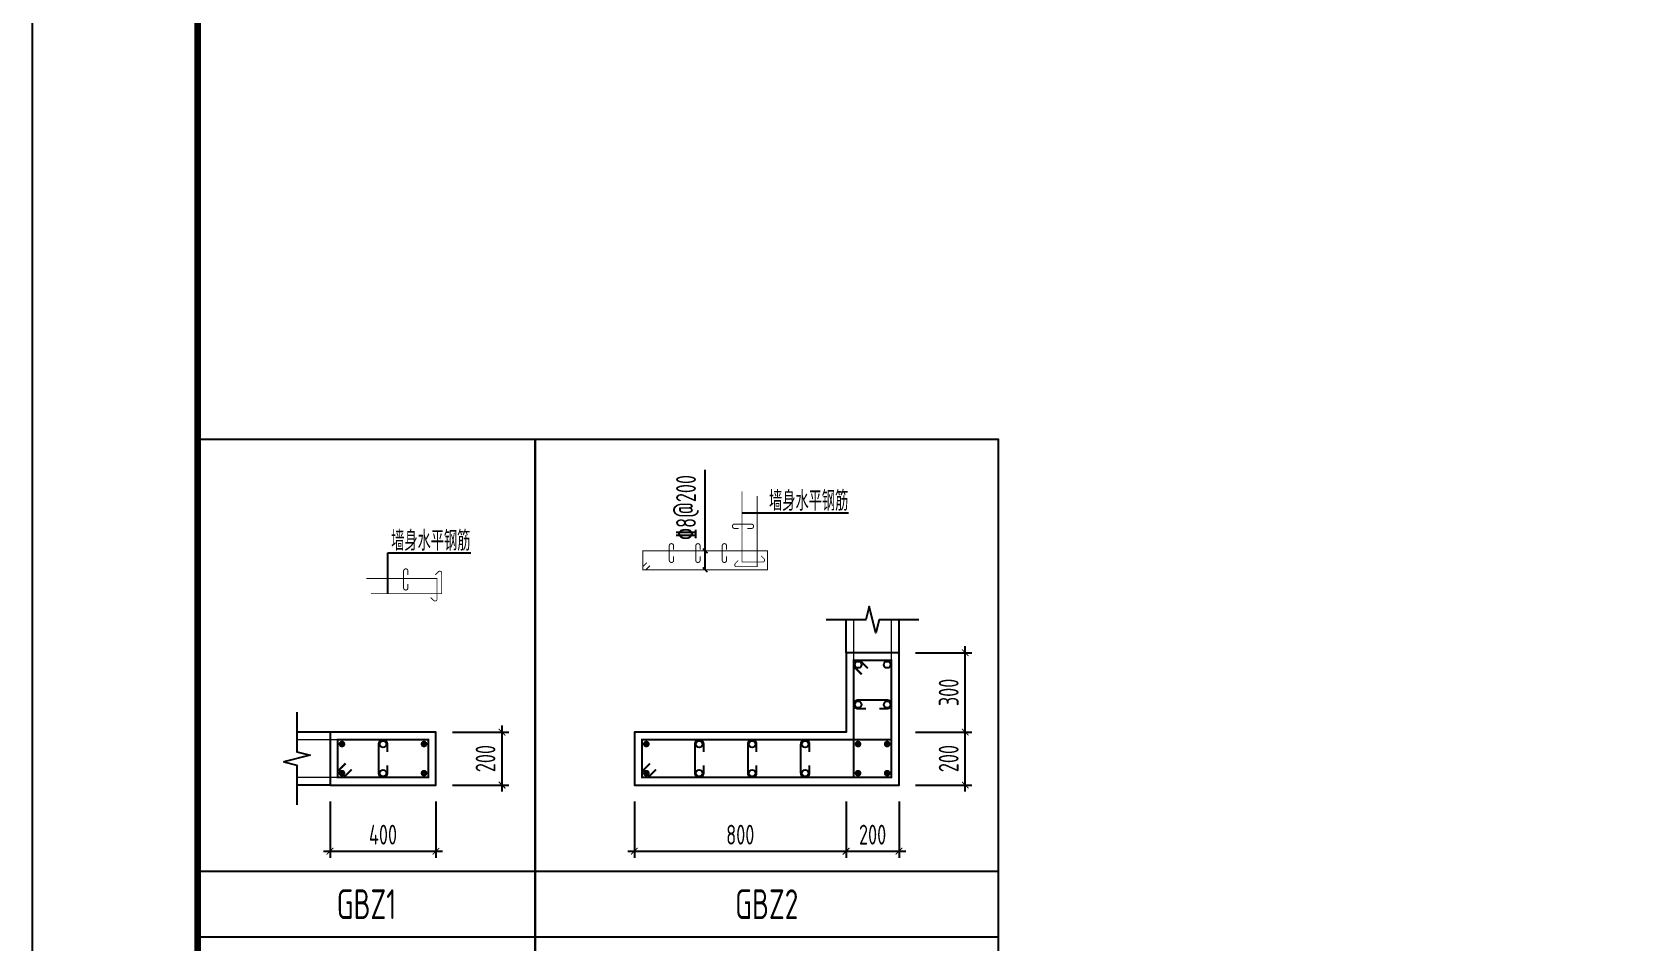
# Model space of a CAD drawing. Extents: x -668857 to 185752, y -270966 to 286822.
# Drawn here: x -332091 to -307677, y -94921 to -81175 of the extents above; entities that cross this region are included whole.
import ezdxf
from ezdxf.enums import TextEntityAlignment as Align

# ---------------------------------------------------------------- set-up
doc = ezdxf.new("R2010")
doc.units = 0
doc.header["$LTSCALE"] = 1000
doc.layers.get('0').update_dxf_attribs({"linetype": 'CONTINUOUS'})
doc.layers.get('DEFPOINTS').update_dxf_attribs({"linetype": 'CONTINUOUS'})
for name, color, linetype in [('-TK', 7, 'CONTINUOUS'), ('COLU_DE_DIM', 3, 'CONTINUOUS'), ('COLU_DE_TH', 7, 'CONTINUOUS'), ('LABEL', 1, 'CONTINUOUS'), ('LINK', 6, 'CONTINUOUS'), ('LINK-INDEX', 6, 'CONTINUOUS'), ('link-墙筋', 6, 'CONTINUOUS'), ('REIN', 6, 'CONTINUOUS'), ('TAB', 7, 'CONTINUOUS'), ('TAB_TEXT', 7, 'CONTINUOUS'), ('TEXT25', 2, 'CONTINUOUS'), ('THIN', 7, 'CONTINUOUS'), ('z-计算配筋', 7, 'CONTINUOUS')]:
    doc.layers.add(name, color=color, linetype=linetype)
doc.styles.add('TSSD_DIMENSION', font='Tssdeng.shx', dxfattribs={"width": 0.7, "bigfont": 'tssdchn.shx'})
doc.styles.add('TSSD_REIN', font='tssdeng.shx', dxfattribs={"width": 0.7, "height": 300, "bigfont": 'tssdchn.shx'})
doc.dimstyles.new('TSSD_25_100', dxfattribs={"dimtxt": 300, "dimasz": 100, "dimexe": 100, "dimexo": 250, "dimgap": 100, "dimtad": 1, "dimdec": 0, "dimlfac": 0.25, "dimzin": 0, "dimdsep": 46, "dimtxsty": 'TSSD_DIMENSION', "dimblk": 'ARCHTICK', "dimcen": 0, "dimdle": 100, "dimclrt": 7, "dimadec": 0, "dimazin": 0, "dimtfac": 1, "dimtdec": 0, "dimtix": 1, "dimtmove": 2, "dimatfit": 3, "dimldrblk": 'ARCHTICK', "dimfxl": 1, "dimtolj": 1, "dimtzin": 0, "dimarcsym": 0})

# ---------------------------------------------------------------- blocks, each defined once
blk = doc.blocks.new('_ArchTick')
at = {"color": 0, "linetype": 'ByBlock', "const_width": 0.15}
blk.add_lwpolyline([(-0.5, -0.5), (0.5, 0.5)], dxfattribs=at)
blk = doc.blocks.new('*D3682')
at = {"layer": 'COLU_DE_DIM', "color": 0, "lineweight": -2, "transparency": 16777216}
for p, q in [((-327591, -92803), (-327591, -93653)), ((-325991, -92803), (-325991, -93653)), ((-327691, -93553), (-325891, -93553))]:
    blk.add_line(p, q, dxfattribs=at)
at = {"layer": 'DEFPOINTS', "color": 0, "transparency": 16777216}
for p in [(-327591, -92553), (-325991, -92553), (-325991, -93553)]:
    blk.add_point(p, dxfattribs=at)
at = {"layer": 'COLU_DE_DIM', "color": 0, "lineweight": -2, "transparency": 16777216, "xscale": 100, "yscale": 100, "zscale": 100, "rotation": 180}
blk.add_blockref('_ArchTick', (-327591, -93553), dxfattribs=at)
at = {"layer": 'COLU_DE_DIM', "color": 0, "lineweight": -2, "transparency": 16777216, "xscale": 100, "yscale": 100, "zscale": 100}
blk.add_blockref('_ArchTick', (-325991, -93553), dxfattribs=at)
at = {"layer": 'COLU_DE_DIM', "color": 7, "transparency": 16777216, "insert": (-326791, -93303), "char_height": 300, "attachment_point": 5, "style": 'TSSD_DIMENSION'}
blk.add_mtext('\\A1;400', dxfattribs=at)
blk = doc.blocks.new('*D3683')
at = {"layer": 'COLU_DE_DIM', "color": 0, "lineweight": -2, "transparency": 16777216}
for p, q in [((-325741, -91753), (-324891, -91753)), ((-324991, -92653), (-324991, -91653)), ((-325741, -92553), (-324891, -92553))]:
    blk.add_line(p, q, dxfattribs=at)
at = {"layer": 'DEFPOINTS', "color": 0, "transparency": 16777216}
for p in [(-325991, -91753), (-324991, -91753), (-325991, -92553)]:
    blk.add_point(p, dxfattribs=at)
at = {"layer": 'COLU_DE_DIM', "color": 0, "lineweight": -2, "transparency": 16777216, "xscale": 100, "yscale": 100, "zscale": 100}
for p, rotation in [((-324991, -91753), 90), ((-324991, -92553), 270)]:
    blk.add_blockref('_ArchTick', p, dxfattribs=dict(at, rotation=rotation))
at = {"layer": 'COLU_DE_DIM', "color": 7, "transparency": 16777216, "insert": (-325241, -92153), "char_height": 300, "attachment_point": 5, "rotation": 90, "style": 'TSSD_DIMENSION'}
blk.add_mtext('\\A1;200', dxfattribs=at)
blk = doc.blocks.new('*D3684')
at = {"layer": 'COLU_DE_DIM', "color": 0, "lineweight": -2, "transparency": 16777216}
for p, q in [((-322991, -92803), (-322991, -93653)), ((-319791, -92803), (-319791, -93653)), ((-323091, -93553), (-319691, -93553))]:
    blk.add_line(p, q, dxfattribs=at)
at = {"layer": 'DEFPOINTS', "color": 0, "transparency": 16777216}
for p in [(-322991, -92553), (-319791, -92553), (-319791, -93553)]:
    blk.add_point(p, dxfattribs=at)
at = {"layer": 'COLU_DE_DIM', "color": 0, "lineweight": -2, "transparency": 16777216, "xscale": 100, "yscale": 100, "zscale": 100, "rotation": 180}
blk.add_blockref('_ArchTick', (-322991, -93553), dxfattribs=at)
at = {"layer": 'COLU_DE_DIM', "color": 0, "lineweight": -2, "transparency": 16777216, "xscale": 100, "yscale": 100, "zscale": 100}
blk.add_blockref('_ArchTick', (-319791, -93553), dxfattribs=at)
at = {"layer": 'COLU_DE_DIM', "color": 7, "transparency": 16777216, "insert": (-321391, -93303), "char_height": 300, "attachment_point": 5, "style": 'TSSD_DIMENSION'}
blk.add_mtext('\\A1;800', dxfattribs=at)
blk = doc.blocks.new('*D3685')
at = {"layer": 'COLU_DE_DIM', "color": 0, "lineweight": -2, "transparency": 16777216}
for p, q in [((-319791, -92803), (-319791, -93653)), ((-318991, -92803), (-318991, -93653)), ((-319891, -93553), (-318891, -93553))]:
    blk.add_line(p, q, dxfattribs=at)
at = {"layer": 'DEFPOINTS', "color": 0, "transparency": 16777216}
for p in [(-319791, -92553), (-318991, -92553), (-318991, -93553)]:
    blk.add_point(p, dxfattribs=at)
at = {"layer": 'COLU_DE_DIM', "color": 0, "lineweight": -2, "transparency": 16777216, "xscale": 100, "yscale": 100, "zscale": 100, "rotation": 180}
blk.add_blockref('_ArchTick', (-319791, -93553), dxfattribs=at)
at = {"layer": 'COLU_DE_DIM', "color": 0, "lineweight": -2, "transparency": 16777216, "xscale": 100, "yscale": 100, "zscale": 100}
blk.add_blockref('_ArchTick', (-318991, -93553), dxfattribs=at)
at = {"layer": 'COLU_DE_DIM', "color": 7, "transparency": 16777216, "insert": (-319391, -93303), "char_height": 300, "attachment_point": 5, "style": 'TSSD_DIMENSION'}
blk.add_mtext('\\A1;200', dxfattribs=at)
blk = doc.blocks.new('*D3686')
at = {"layer": 'COLU_DE_DIM', "color": 0, "lineweight": -2, "transparency": 16777216}
for p, q in [((-318741, -91753), (-317891, -91753)), ((-317991, -92653), (-317991, -91653)), ((-318741, -92553), (-317891, -92553))]:
    blk.add_line(p, q, dxfattribs=at)
at = {"layer": 'DEFPOINTS', "color": 0, "transparency": 16777216}
for p in [(-318991, -91753), (-317991, -91753), (-318991, -92553)]:
    blk.add_point(p, dxfattribs=at)
at = {"layer": 'COLU_DE_DIM', "color": 0, "lineweight": -2, "transparency": 16777216, "xscale": 100, "yscale": 100, "zscale": 100}
for p, rotation in [((-317991, -91753), 90), ((-317991, -92553), 270)]:
    blk.add_blockref('_ArchTick', p, dxfattribs=dict(at, rotation=rotation))
at = {"layer": 'COLU_DE_DIM', "color": 7, "transparency": 16777216, "insert": (-318241, -92153), "char_height": 300, "attachment_point": 5, "rotation": 90, "style": 'TSSD_DIMENSION'}
blk.add_mtext('\\A1;200', dxfattribs=at)
blk = doc.blocks.new('*D3687')
at = {"layer": 'COLU_DE_DIM', "color": 0, "lineweight": -2, "transparency": 16777216}
for p, q in [((-318741, -90553), (-317891, -90553)), ((-317991, -91853), (-317991, -90453)), ((-318741, -91753), (-317891, -91753))]:
    blk.add_line(p, q, dxfattribs=at)
at = {"layer": 'DEFPOINTS', "color": 0, "transparency": 16777216}
for p in [(-318991, -90553), (-317991, -90553), (-318991, -91753)]:
    blk.add_point(p, dxfattribs=at)
at = {"layer": 'COLU_DE_DIM', "color": 0, "lineweight": -2, "transparency": 16777216, "xscale": 100, "yscale": 100, "zscale": 100}
for p, rotation in [((-317991, -90553), 90), ((-317991, -91753), 270)]:
    blk.add_blockref('_ArchTick', p, dxfattribs=dict(at, rotation=rotation))
at = {"layer": 'COLU_DE_DIM', "color": 7, "transparency": 16777216, "insert": (-318241, -91153), "char_height": 300, "attachment_point": 5, "rotation": 90, "style": 'TSSD_DIMENSION'}
blk.add_mtext('\\A1;300', dxfattribs=at)
blk = doc.blocks.new('A1')
blk.add_lwpolyline([(0, 59400), (0, 0), (84100, 0), (84100, 59400)], close=True)
at = {"const_width": 100}
blk.add_lwpolyline([(2500, 58400), (2500, 1000), (83100, 1000), (83100, 58400)], close=True, dxfattribs=at)

msp = doc.modelspace()

# ---------------------------------------------------------------- linework, layer by layer
at = {"layer": 'COLU_DE_TH'}
for points in [[(-318990.95, -90553.4), (-319790.95, -90553.4), (-319790.95, -91753.4), (-322990.94, -91753.4), (-322990.94, -92553.4), (-318990.95, -92553.4), (-318990.95, -90553.4)], [(-327590.94, -91753.4), (-327590.94, -92553.4), (-325990.94, -92553.4), (-325990.94, -91753.4), (-327590.94, -91753.4)]]:
    msp.add_lwpolyline(points, close=True, dxfattribs=at)
at = {"layer": 'LABEL'}
msp.add_line((-321921.03, -89298.95), (-321921.03, -87786.45), dxfattribs=at)
at = {"layer": 'LABEL', "const_width": 25}
for points in [[(-321885.64, -89049.31), (-321956.39, -88978.6)], [(-321885.64, -89334.31), (-321956.39, -89263.6)]]:
    msp.add_lwpolyline(points, dxfattribs=at)
at = {"layer": 'LINK', "const_width": 30}
for points in [[(-319555.95, -90880.32), (-319675.95, -90760.32), (-319675.95, -90668.4), (-319105.95, -90668.4), (-319105.95, -92438.4), (-319675.95, -92438.4), (-319675.95, -90668.4), (-319584.02, -90668.4), (-319464.02, -90788.4)], [(-327264.02, -92318.4), (-327384.02, -92438.4), (-327475.94, -92438.4), (-327475.94, -91868.4), (-326105.94, -91868.4), (-326105.94, -92438.4), (-327475.94, -92438.4), (-327475.94, -92346.48), (-327355.94, -92226.48)], [(-322664.02, -92318.4), (-322784.02, -92438.4), (-322875.94, -92438.4), (-322875.94, -91868.4), (-319105.95, -91868.4), (-319105.95, -92438.4), (-322875.94, -92438.4), (-322875.94, -92346.48), (-322755.94, -92226.48)]]:
    msp.add_lwpolyline(points, dxfattribs=at)
for points in [[(-319290.95, -91398.4), (-319170.95, -91398.4, 1), (-319170.95, -91268.4), (-319610.95, -91268.4, 1), (-319610.95, -91398.4), (-319490.95, -91398.4)], [(-326725.94, -92053.4), (-326725.94, -91933.4, 1), (-326855.94, -91933.4), (-326855.94, -92373.4, 1), (-326725.94, -92373.4), (-326725.94, -92253.4)], [(-321945.94, -92053.4), (-321945.94, -91933.4, 1), (-322075.94, -91933.4), (-322075.94, -92373.4, 1), (-321945.94, -92373.4), (-321945.94, -92253.4)], [(-321145.95, -92053.4), (-321145.95, -91933.4, 1), (-321275.95, -91933.4), (-321275.95, -92373.4, 1), (-321145.95, -92373.4), (-321145.95, -92253.4)], [(-320345.95, -92053.4), (-320345.95, -91933.4, 1), (-320475.95, -91933.4), (-320475.95, -92373.4, 1), (-320345.95, -92373.4), (-320345.95, -92253.4)]]:
    msp.add_lwpolyline(points, format="xyb", dxfattribs=at)
at = {"layer": 'LINK-INDEX', "const_width": 15}
for points in [[(-321417.54, -88673.61), (-321477.54, -88673.61, -1), (-321477.54, -88608.61), (-321221.83, -88608.61, -1), (-321221.83, -88673.61), (-321281.83, -88673.61)], [(-322398.53, -88996.45), (-322398.53, -88936.45, 1), (-322463.53, -88936.45), (-322463.53, -89156.45, 1), (-322398.53, -89156.45), (-322398.53, -89096.45)], [(-321998.53, -88996.45), (-321998.53, -88936.45, 1), (-322063.53, -88936.45), (-322063.53, -89156.45, 1), (-321998.53, -89156.45), (-321998.53, -89096.45)], [(-321598.53, -88996.45), (-321598.53, -88936.45, 1), (-321663.53, -88936.45), (-321663.53, -89156.45, 1), (-321598.53, -89156.45), (-321598.53, -89096.45)], [(-326414.28, -89377.45), (-326414.28, -89317.45, 1), (-326479.28, -89317.45), (-326479.28, -89573.16, 1), (-326414.28, -89573.16), (-326414.28, -89513.16)]]:
    msp.add_lwpolyline(points, format="xyb", dxfattribs=at)
msp.add_lwpolyline([(-322757.57, -89238.95), (-322817.57, -89298.95), (-322863.53, -89298.95), (-322863.53, -89013.95), (-320978.53, -89013.95), (-320978.53, -89298.95), (-322863.53, -89298.95), (-322863.53, -89252.99), (-322803.53, -89192.99)], dxfattribs=at)
at = {"layer": 'LINK-INDEX', "color": 1, "const_width": 20}
for points in [[(-319675.95, -90768.4), (-319675.95, -90053.4)], [(-319105.95, -90768.4), (-319105.95, -90053.4)], [(-327375.94, -91868.4), (-328090.94, -91868.4)], [(-327375.94, -92438.4), (-328090.94, -92438.4)]]:
    msp.add_lwpolyline(points, dxfattribs=at)
at = {"layer": 'link-墙筋', "color": 152, "const_width": 12.5}
for points in [[(-321364.33, -88112.17), (-321364.33, -89182.17), (-321048.66, -89182.17, 0.41421356), (-321024.66, -89158.17), (-321024.66, -89149.69, 0.19891237), (-321031.69, -89132.72), (-321077.65, -89086.76)], [(-321134.5, -88183.04), (-321134.5, -89253.04), (-321450.17, -89253.04, -0.41421356), (-321474.17, -89229.04), (-321474.17, -89220.56, -0.19891237), (-321467.14, -89203.59), (-321421.18, -89157.62)], [(-326973.51, -89660.5), (-325903.51, -89660.5), (-325903.51, -89344.82, 0.41421356), (-325927.51, -89320.82), (-325936, -89320.82, 0.19891237), (-325952.97, -89327.85), (-325998.93, -89373.81)], [(-327044.38, -89430.66), (-325974.38, -89430.66), (-325974.38, -89746.34, -0.41421356), (-325998.38, -89770.34), (-326006.87, -89770.34, -0.19891237), (-326023.84, -89763.31), (-326069.8, -89717.34)]]:
    msp.add_lwpolyline(points, format="xyb", dxfattribs=at)
at = {"layer": 'REIN', "const_width": 50}
for points in [[(-327435.94, -91933.4, 1), (-327385.94, -91933.4, 1), (-327435.94, -91933.4)], [(-326195.94, -91933.4, 1), (-326145.94, -91933.4, 1), (-326195.94, -91933.4)], [(-322835.94, -91933.4, 1), (-322785.94, -91933.4, 1), (-322835.94, -91933.4)], [(-319635.95, -91933.4, 1), (-319585.95, -91933.4, 1), (-319635.95, -91933.4)], [(-319195.95, -91933.4, 1), (-319145.95, -91933.4, 1), (-319195.95, -91933.4)], [(-327435.94, -92373.4, 1), (-327385.94, -92373.4, 1), (-327435.94, -92373.4)], [(-326195.94, -92373.4, 1), (-326145.94, -92373.4, 1), (-326195.94, -92373.4)], [(-322835.94, -92373.4, 1), (-322785.94, -92373.4, 1), (-322835.94, -92373.4)], [(-319635.95, -92373.4, 1), (-319585.95, -92373.4, 1), (-319635.95, -92373.4)], [(-319195.95, -92373.4, 1), (-319145.95, -92373.4, 1), (-319195.95, -92373.4)]]:
    msp.add_lwpolyline(points, format="xyb", close=True, dxfattribs=at)
at = {"layer": 'REIN'}
for centre in [(-319610.95, -90733.4), (-319170.95, -90733.4), (-319610.95, -91333.4), (-319170.95, -91333.4), (-326790.94, -91933.4), (-322010.94, -91933.4), (-321210.95, -91933.4), (-320410.95, -91933.4), (-326790.94, -92373.4), (-322010.94, -92373.4), (-321210.95, -92373.4), (-320410.95, -92373.4)]:
    msp.add_circle(centre, 50, dxfattribs=at)
at = {"layer": 'TAB'}
for points in [[(-329590.94, -87323.85), (-324490.94, -87323.85), (-324490.94, -97853.4), (-329590.94, -97853.4), (-329590.94, -87323.85), (-329590.94, -93853.4), (-324490.94, -93853.4), (-324490.94, -94853.4), (-329590.94, -94853.4), (-329590.94, -95853.4), (-324490.94, -95853.4), (-324490.94, -96853.4), (-329590.94, -96853.4)], [(-324490.94, -87323.85), (-317490.95, -87323.85), (-317490.95, -97853.4), (-324490.94, -97853.4), (-324490.94, -87323.85), (-324490.94, -93853.4), (-317490.95, -93853.4), (-317490.95, -94853.4), (-324490.94, -94853.4), (-324490.94, -95853.4), (-317490.95, -95853.4), (-317490.95, -96853.4), (-324490.94, -96853.4)]]:
    msp.add_lwpolyline(points, dxfattribs=at)
at = {"layer": 'THIN'}
for p, q in [((-319790.95, -90553.4), (-319790.95, -90053.4)), ((-318990.95, -90553.4), (-318990.95, -90053.4)), ((-327590.94, -91753.4), (-328090.94, -91753.4)), ((-327590.94, -92553.4), (-328090.94, -92553.4))]:
    msp.add_line(p, q, dxfattribs=at)
for points in [[(-318690.95, -90053.4), (-319290.95, -90053.4), (-319340.95, -90253.4), (-319440.95, -89853.4), (-319490.95, -90053.4), (-320090.95, -90053.4)], [(-328090.94, -91453.4), (-328090.94, -92053.4), (-327890.94, -92103.4), (-328290.94, -92203.4), (-328090.94, -92253.4), (-328090.94, -92853.4)]]:
    msp.add_lwpolyline(points, dxfattribs=at)
at = {"layer": 'z-计算配筋'}
for p, q in [((-321364.33, -88440.28), (-319753.35, -88440.28)), ((-326719.48, -89660.5), (-326719.48, -89042.82)), ((-326719.48, -89042.82), (-325464.84, -89042.82))]:
    msp.add_line(p, q, dxfattribs=at)

# ---------------------------------------------------------------- block references
at = {"layer": '-TK'}
msp.add_blockref('A1', (-332090.94, -109382.95), dxfattribs=at)

# ---------------------------------------------------------------- texts
at = {"layer": 'TAB_TEXT', "style": 'TSSD_REIN', "width": 0.7}
for s, p in [('GBZ1', (-327040.94, -94353.4)), ('GBZ2', (-320990.95, -94353.4))]:
    msp.add_text(s, height=450, dxfattribs=at).set_placement(p, align=Align.MIDDLE)
at = {"layer": 'TEXT25', "style": 'TSSD_REIN', "width": 0.7}
msp.add_text('%%1328@200', height=300, rotation=89.999998, dxfattribs=at).set_placement((-321971.03, -88846.45), align=Align.BOTTOM_LEFT)
at = {"layer": 'z-计算配筋', "style": 'TSSD_REIN', "width": 0.7}
for p in [(-320356.77, -88257.26), (-326068.26, -88859.79)]:
    msp.add_text('墙身水平钢筋', height=300, dxfattribs=at).set_placement(p, align=Align.MIDDLE_CENTER)

# ---------------------------------------------------------------- dimensions: what is measured, and where the dimension line sits
at = {"layer": 'COLU_DE_DIM'}
for base, p1, p2, picture, middle in [((-317990.95, -90553.4), (-318990.95, -91753.4), (-318990.95, -90553.4), '*D3687', (-318240.95, -91153.4)), ((-324990.94, -91753.4), (-325990.94, -92553.4), (-325990.94, -91753.4), '*D3683', (-325240.94, -92153.4)), ((-317990.95, -91753.4), (-318990.95, -92553.4), (-318990.95, -91753.4), '*D3686', (-318240.95, -92153.4))]:
    dim = msp.add_linear_dim(base=base, p1=p1, p2=p2, angle=90, dimstyle='TSSD_25_100', dxfattribs=at)
    dim.commit()
    dim.dimension.update_dxf_attribs({"geometry": picture, "text_midpoint": middle})
for base, p1, p2, picture, middle in [((-325990.94, -93553.4), (-327590.94, -92553.4), (-325990.94, -92553.4), '*D3682', (-326790.94, -93303.4)), ((-319790.95, -93553.4), (-322990.94, -92553.4), (-319790.95, -92553.4), '*D3684', (-321390.95, -93303.4)), ((-318990.95, -93553.4), (-319790.95, -92553.4), (-318990.95, -92553.4), '*D3685', (-319390.95, -93303.4))]:
    dim = msp.add_linear_dim(base=base, p1=p1, p2=p2, dimstyle='TSSD_25_100', dxfattribs=at)
    dim.commit()
    dim.dimension.update_dxf_attribs({"geometry": picture, "text_midpoint": middle})

doc.saveas('drawing.dxf')
